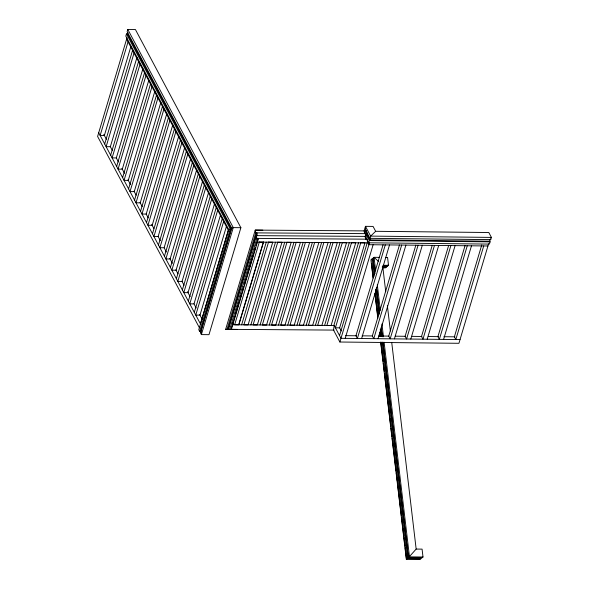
<?xml version="1.0" encoding="UTF-8"?>
<svg xmlns="http://www.w3.org/2000/svg" width="589" height="589" viewBox="0 0 589 589"><rect width="100%" height="100%" fill="white"/><g stroke="black" fill="none" stroke-linecap="round" stroke-linejoin="round"><path stroke-width="0.88" d="M232.316 324.76L334.162 325.474L333.521 330.076L339.882 342.018L458.934 343.299L488.612 243.743M200.694 331.349L231.256 228.827L127.526 33.919L126.48 33.904L125.81 36.135L228.679 229.416L198.78 329.707L199.642 331.335L200.694 331.349L201.269 332.432M127.806 29.45L127.143 31.681L231.742 228.215L200.51 332.969L201.379 334.596L208.985 334.677L240.879 227.7L135.411 29.531L127.806 29.45L233.266 227.612L201.379 334.596M127.526 33.919L127.968 32.432M127.062 37.637L97.597 136.449L199.45 327.837M128.049 41.841L100.145 135.448L104.371 135.492L130.972 46.259M104.68 143.959L132.584 50.352M134.027 53.069L106.123 146.676L110.349 146.72L136.95 57.486M110.651 155.187L138.555 61.58M140.005 64.297L112.094 157.904L116.32 157.948L118.463 161.975M116.32 157.948L142.921 68.714M116.629 166.415L144.533 72.808M145.976 75.525L118.072 169.131L122.298 169.176L148.642 80.818M122.6 177.642L150.504 84.036M151.955 86.752L124.051 180.359L128.269 180.403L154.878 91.17M128.579 188.87L156.483 95.263M157.926 97.98L130.022 191.587L134.248 191.631L160.849 102.398M134.55 200.098L162.461 106.491M163.904 109.208L136 202.815L140.226 202.859L166.827 113.625M140.528 211.326L168.432 117.719M169.875 120.436L141.971 214.043L146.197 214.087L172.798 124.853M146.506 222.554L174.41 128.947M175.853 131.664L147.949 225.27L152.176 225.315L178.776 136.081M152.477 233.781L180.381 140.175M181.832 142.891L153.92 236.498L158.147 236.542L184.755 147.309M158.456 245.009L186.36 151.402M187.803 154.119L159.899 247.726L164.125 247.77L190.726 158.537M164.427 256.237L192.338 162.63M193.781 165.347L165.877 258.954L170.103 258.998L196.704 169.765M170.405 267.465L198.309 173.858M199.752 176.567L171.848 270.174L176.074 270.226L202.675 180.992M176.383 278.693L204.287 185.086M205.73 187.795L177.826 281.402L182.053 281.454L208.653 192.22M182.354 289.921L210.258 196.314M211.709 199.023L183.797 292.63L188.024 292.681L214.624 203.448M188.333 301.148L216.237 207.542M217.68 210.251L189.776 303.858L194.002 303.909L196.152 307.944M194.002 303.909L220.603 214.676M194.304 312.376L222.215 218.769M223.658 221.479L195.754 315.086L199.98 315.137L226.581 225.904M200.407 323.84L228.311 230.233M199.642 331.335L230.211 228.812L126.48 33.904M237.315 329.42L225.661 329.31L255.236 230.1L364.392 230.895M225.661 329.31L227.008 329.317L255.759 232.869L256.811 232.876L228.053 329.332L229.71 329.339L256.819 238.398L256.289 235.629L365.298 236.403M228.355 329.332L256.289 235.629L257.334 235.644L256.811 232.876M234.871 316.234L230.947 329.354L334.088 330.09M235.909 312.73L237.22 308.356M237.735 306.604L239.561 300.486M240.606 296.981L241.387 294.36M242.432 290.863L243.736 286.482M244.258 284.737L246.084 278.612M247.13 275.115L248.433 270.741M248.956 268.989L253.123 254.993M254.168 251.488L255.471 247.115M255.994 245.37L257.879 239.024M232.405 324.76L233.715 320.364M234.238 318.605L238.435 304.535M238.957 302.775L243.154 288.698M244.199 285.186L245.51 280.784M246.04 279.024L255.479 247.365M256.001 245.606L256.789 242.962M231.411 329.354L258.519 238.412L256.819 238.398L367.381 239.178L365.695 239.163L365.165 236.395L365.865 234.047L366.91 234.061L370.025 239.9L489.717 241.188L490.077 241.858L489.415 244.089L368.67 242.793L366.063 237.904L365.865 234.047L369.332 240.562L368.67 242.793M238.876 324.171L263.379 241.976M241.623 324.826L266.272 242.153M250.848 324.892L275.49 242.212M260.066 324.959L284.715 242.278M269.291 325.025L293.94 242.344M278.509 325.084L303.158 242.41M287.734 325.15L312.384 242.477M296.959 325.216L321.601 242.535M306.177 325.283L330.827 242.602M315.402 325.349L340.044 242.668M324.62 325.408L349.27 242.734M333.845 325.474L358.487 242.801M366.711 230.203L365.681 233.642L364.635 233.634L365.659 230.189L365.46 226.331L373.065 226.419L375.664 231.3L488.804 232.515L491.403 237.404L490.74 239.627L369.995 238.339L365.659 230.189M366.063 237.904L365.695 239.163L365.165 236.395M339.625 327.852L364.966 242.859L360.74 242.815L335.399 327.808L339.625 327.852L341.289 330.966M339.544 335.59L367.448 241.983L367.3 239.745M369.995 238.339L370.658 236.108L375.664 231.3M370.466 238.42L369.332 240.562L490.077 241.858M339.882 342.018L369.561 242.469M345.213 338.351L373.117 244.744M383.064 244.781L355.94 335.767L357.383 338.476L385.287 244.869M361.609 338.528L389.513 244.921M399.46 244.958L372.336 335.944L373.779 338.653L401.683 245.046M378.005 338.697L405.909 245.09M418.08 245.223L390.176 338.83L388.733 336.12L415.849 245.134M394.402 338.874L422.306 245.267M432.245 245.311L405.122 336.29L406.572 339.006L434.476 245.399M410.798 339.05L438.702 245.444M448.641 245.488L421.518 336.466L422.961 339.183L450.872 245.576M427.187 339.227L455.098 245.62M465.038 245.665L437.914 336.643L439.357 339.36L467.268 245.753M443.583 339.404L471.487 245.797M481.758 244.965L454.377 336.82L455.82 339.536L483.724 245.93M489.717 241.188L490.158 239.701M382.85 342.202L408.31 557.481L406.344 559.403L380.641 342.04M391.773 342.835L416.158 549.066L408.442 557.717L382.953 342.18M386.296 265.941L386.421 267.031L385.375 267.877L382.835 267.848M382.394 266.125L387.466 266.184L388.512 265.337L387.584 257.452L385.78 257.437M408.31 557.481L420.782 557.621L420.914 558.703L419.869 559.55L406.344 559.403M416.158 549.066L422.077 549.132L423.005 557.01L421.96 557.857L408.442 557.717M228.679 229.416L231.256 228.827M231.742 228.215L233.266 227.612L240.879 227.7M256.966 242.086L367.19 242.859M262.841 230.189L255.236 230.1L255.759 232.869L365.681 233.642L366.078 235.718M491.403 237.404L370.658 236.108L365.46 226.331L364.105 230.866L364.635 233.634M487.95 245.974L368.891 244.7L367.448 241.983M379.471 257.364L374.059 257.312L373.014 258.151L374.847 273.679M373.772 259.02L371.968 258.998L370.923 259.845L373.08 278.111M383.446 265.286L388.512 265.337M382.195 266.986L386.421 267.031M345.603 335.656L356.632 335.774M362.139 335.833L372.248 335.944M378.675 336.01L388.784 336.12M395.212 336.186L405.32 336.297M411.748 336.363L421.857 336.474M428.284 336.54L438.385 336.65M443.9 336.709L454.922 336.827M460.046 339.581L340.987 338.307L334.162 325.474M423.005 557.01L409.488 556.87L384.102 342.246M420.914 558.703L407.389 558.556L381.797 342.113M378.661 261.597L374.059 257.312L375.679 271.006M490.387 238.957L490.74 239.627M126.606 39.124L228.907 231.322M103.789 134.402L106.381 139.269M110.261 146.565L112.425 150.622M121.916 168.461L124.507 173.328M127.96 179.814L130.552 184.681M134.005 191.167L136.162 195.224M140.042 202.52L142.199 206.577M146.087 213.873L148.244 217.93M151.697 224.416L153.854 228.473M158.169 236.579L160.333 240.636M164.213 247.932L166.37 251.989M169.823 258.475L172.415 263.342M175.868 269.836L178.025 273.885M181.913 281.189L184.07 285.238M187.523 291.732L190.107 296.591M199.605 314.438L202.196 319.304M98.702 132.731L200.562 324.119M387.341 265.094L387.466 266.184M382.71 266.184L385.729 291.739M387.348 305.426L390.367 330.974M377.299 284.708L380.325 310.278M381.944 323.979L383.454 336.768M376.467 287.38L379.603 313.863M381.223 327.565L382.305 336.694M374.759 273.782L373.146 260.095L371.968 258.998L374.015 276.351M376.592 289.287L379.507 313.922M381.238 328.515L382.202 336.724M375.532 289.14L378.661 315.623M380.28 329.325L381.149 336.628M371.526 263.658L373.146 277.36M375.097 293.808L377.799 316.654M379.743 333.102L380.067 335.84M380.928 343.151L383.093 361.425M383.306 363.258L384.278 371.482M384.499 373.308L389.572 416.254M389.793 418.08L390.765 426.303M390.978 428.129L391.95 436.353M392.171 438.179L396.058 471.075M396.272 472.908L397.244 481.132M397.465 482.958L398.436 491.182M398.65 493.008L401.352 515.854M401.565 517.679L402.545 525.903M402.758 527.729L403.73 535.953M403.944 537.779L404.915 546.003M405.136 547.829L406.432 558.799M374.913 293.639L377.829 318.296M379.559 332.91L379.993 336.562M366.792 231.749L366.91 234.061M259.3 242.101L234.65 324.775L238.876 324.826L263.526 242.145L259.3 242.101M268.518 242.167L243.875 324.841L248.102 324.885L272.744 242.212L268.518 242.167M277.743 242.234L253.093 324.907L257.319 324.951L281.969 242.278L277.743 242.234M286.961 242.293L262.319 324.973L266.545 325.018L291.187 242.344L286.961 242.293M296.186 242.359L271.536 325.04L275.762 325.084L300.412 242.403L296.186 242.359M305.411 242.425L280.762 325.099L284.988 325.15L309.637 242.469L305.411 242.425M314.629 242.491L289.979 325.165L294.206 325.209L318.855 242.535L314.629 242.491M323.854 242.558L299.205 325.231L303.431 325.275L328.08 242.602L323.854 242.558M333.072 242.616L308.43 325.297L312.656 325.342L337.298 242.668L333.072 242.616M342.297 242.683L317.648 325.364L321.874 325.408L346.523 242.727L342.297 242.683M351.515 242.749L326.873 325.43L331.099 325.474L355.741 242.793L351.515 242.749"/></g></svg>
